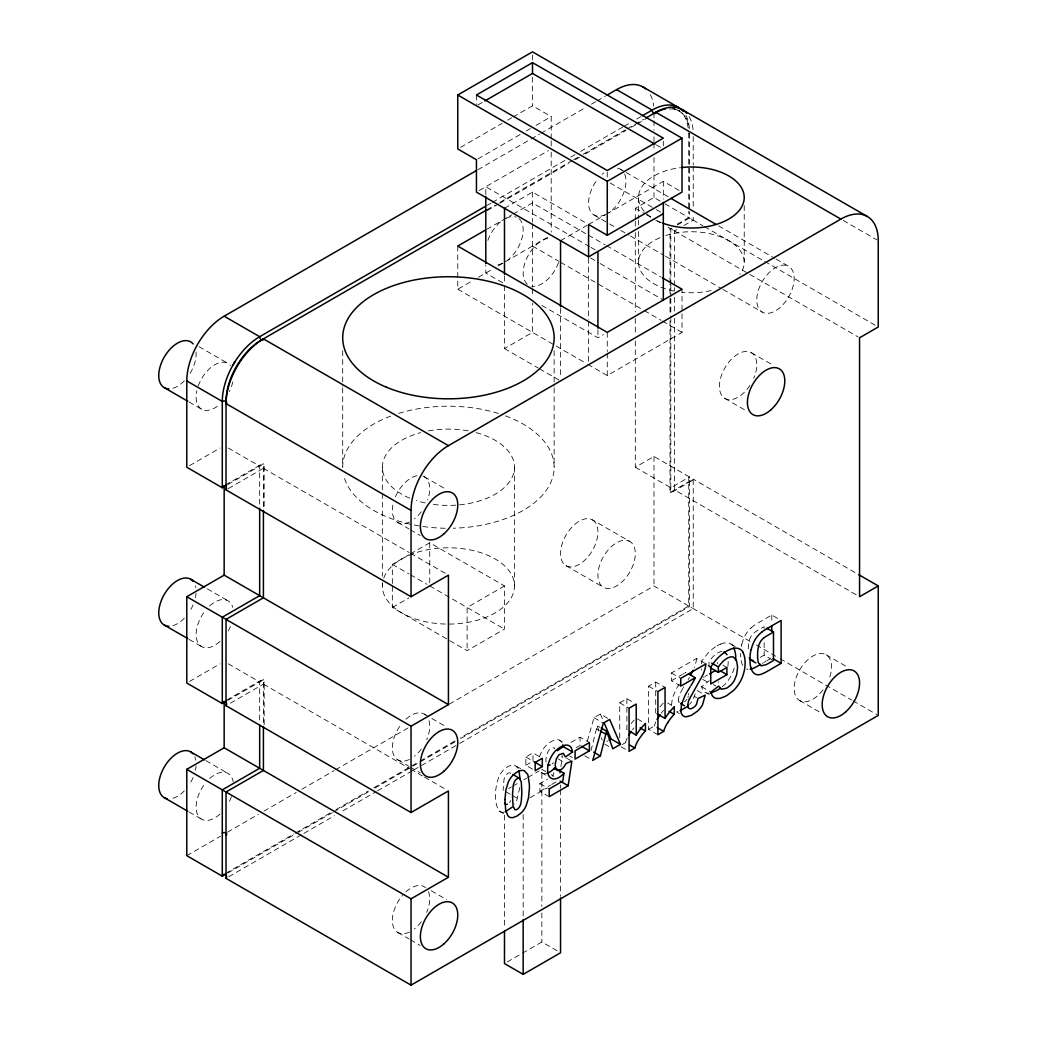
<?xml version="1.0" encoding="UTF-8"?>
<svg xmlns="http://www.w3.org/2000/svg" width="1037" height="1037" viewBox="0 0 1037 1037"><rect width="100%" height="100%" fill="white"/><g stroke="black" fill="none" stroke-linecap="round" stroke-linejoin="round"><path stroke-width="0.75" stroke-dasharray="5 3.75" d="M670.032 293.536L670.032 283.995M670.032 282.414L670.032 228.36M688.724 132.775L688.724 209.85M688.685 693.533L688.542 694.79M519.822 787.407L516.802 800.305A15.088 8.711 -60 0 1 515.558 802.755A13.624 7.868 -60 0 1 514.676 804.155M727.883 666.415L728.155 663.045A38.758 22.373 -60 0 0 728.155 661.23M553.901 772.772L552.617 776.207M560.9 766.512L562.508 755.766L561.432 756.193M264.098 682.32L263.839 683.214A5.211 4.252 -60 0 1 263.411 684.122L228.373 704.356M590.999 750.581L597.234 725.757L599.904 727.3M688.309 695.957L687.881 697.382M695.192 693.883L693.351 698.964A11.822 6.818 -60 0 1 691.835 701.492A17.37 10.033 -60 0 1 689.553 704.317M587.357 740.988L593.981 717.682L600.332 714.026L609.678 719.419M510.722 800.538L510.139 801.627A5.094 2.942 -60 0 1 509.478 802.521M689.398 677.433L688.127 679.611M682.89 688.412L680.052 693.688A11.485 6.624 -60 0 0 678.483 699.651M683.331 687.648L683.811 686.844M679.183 684.109L678.405 685.366A75.52 43.606 -60 0 0 676.513 688.594L672.443 697.771L671.457 705.419M751.008 627.929L753.51 625.868A44.189 25.51 -60 0 1 757.658 623.211L771.774 615.045L781.12 620.437M260.948 680.402L260.261 681.115A5.211 4.252 -60 0 0 259.665 681.957L259.665 723.528M260.948 464.615L260.3 465.276A5.211 4.252 -60 0 0 259.665 466.17L259.665 506.626M691.951 480.675L692.703 479.898A5.211 4.252 -60 0 0 693.234 479.12L857.223 573.798M722.258 686.779L724.863 684.407A19.638 11.342 -60 0 0 725.809 683.383A23.682 13.675 -60 0 0 733.392 670.758A32.095 18.536 -60 0 0 734.948 664.963M709.295 694.557L706.625 693.027A17.927 10.344 -60 0 1 702.593 689.579L701.634 686.701L709.243 680.713M477.85 104.983L483.462 101.756M460.532 147.358L502.064 123.377M507.599 120.188L511.747 117.79M513.134 116.987L532.512 105.8L551.204 116.585L551.204 139.243M477.837 158.946L520.755 134.175M526.29 130.973L530.438 128.575M535.973 125.373L551.204 116.585M477.85 169.731L529.713 139.788M531.113 138.971L539.525 134.123M540.925 133.306L585.775 107.42M591.388 104.18L595.588 101.756M596.988 100.939L605.401 96.091M479.224 190.51L548.43 150.559M486.729 205.598L490.929 203.174M492.342 202.371L565.217 160.281M570.83 157.054L575.029 154.617M580.642 151.389L622.693 127.11M624.093 126.294L631.092 122.249M636.705 119.022L640.905 116.585M486.884 209.824L495.064 205.106M500.003 202.254L572.23 160.554M573.591 159.776L580.409 155.835M583.131 154.267L625.881 129.586M627.242 128.795L643.588 119.359M487.118 210.589L498.33 204.12M499.73 203.304L568.406 163.652M575.418 159.607L579.618 157.183M585.231 153.943L625.881 130.481M631.481 127.24L635.694 124.816M637.094 123.999L645.494 119.151M504.488 208.294L532.512 192.117L587.175 223.668M486.833 229.281L511.747 214.892M513.134 214.089L532.512 202.902L587.007 234.362M457.758 246.067L457.758 289.219L472.989 280.431M478.524 277.229L492.756 269.024M497.903 266.042L549.817 236.073M560.55 240.662L587.175 225.288M588.575 224.485L605.193 214.892M606.58 214.089L663.33 181.319L682.022 192.117M189.551 465.652L220.013 448.062M635.305 219.637L635.305 208.307L653.984 197.51L663.55 203.032M225.366 485.083L261.531 464.2A2.826 2.307 -60 0 0 261 464.667M677.2 224.225L688.724 217.563L688.724 211.392M227.829 484.551L263.411 464.019L263.411 509.867M671.976 228.127L670.809 228.801L670.809 283.827M677.485 224.951L689.501 218.016L689.501 211.613M228.373 488.557L263.411 468.322A5.211 4.252 -60 0 0 263.813 467.48L264.111 466.443A2.826 2.307 -60 0 0 264.163 465.73L264.176 509.685M676.889 229.605L674.543 230.966L674.543 285.992M683.889 225.56L693.234 220.168L693.234 214.776M504.488 285.681L504.488 348.562L532.512 332.384L532.512 303.361M541.858 305.409L597.921 337.777L603.495 334.562M587.707 364.246L607.267 375.537L682.022 332.384L682.022 289.219M189.551 681.439L220.013 663.861M392.349 583.533L392.349 564.361L408.967 554.769M410.354 553.965L429.733 542.779L504.488 585.931L504.488 629.096L467.104 650.679L392.349 607.513L392.349 585.14M226.584 700.169L261.531 680A2.826 2.307 -60 0 0 261 680.466M227.829 700.351L263.411 679.805L263.411 725.122M392.349 607.513L408.967 597.921M635.305 341.017L635.305 467.259L653.984 456.461L689.501 476.968L689.501 606.438L460.519 738.642M670.032 320.835L670.032 490.345A2.826 2.307 -60 0 1 670.174 489.645L670.369 488.686A5.211 4.252 -60 0 1 670.809 487.753L689.501 476.968A5.211 4.252 -60 0 0 689.087 477.811L688.814 478.744A2.826 2.307 -60 0 0 688.749 479.561L688.724 605.997L460.648 737.67M504.488 585.931L467.104 607.513L467.104 650.679M186.79 855.681L220.453 836.237M227.479 832.18L258.343 814.369M263.955 811.128L296.219 792.488M301.832 789.261L334.108 770.621M335.508 769.817L409.861 726.885M449.151 704.201L653.984 585.944L690.02 606.736M225.56 873.4L294.041 833.865M295.441 833.048L330.375 812.878M335.975 809.651L368.187 791.05M373.8 787.809L418.624 761.936M420.024 761.119L455.036 740.911M227.907 872.934L296.647 833.242M298.06 832.439L332.242 812.697M333.616 811.906L369.613 791.127M375.005 788.016L455.191 741.714M228.814 876.732L302.506 834.176M303.893 833.372L334.484 815.717M342.832 810.895L376.198 791.633M377.598 790.829L412.35 770.763M413.75 769.96L458.237 744.268M459.637 743.464L693.234 608.602L693.234 479.12L670.809 492.069L670.809 319.435M532.5 769.143L525.824 765.293L525.824 757.036L532.979 752.914L542.325 758.306M619.724 737.89L619.724 702.827L626.879 698.692L633.555 702.542M657.912 734.727L648.566 729.335L648.566 686.17L655.721 682.048L665.067 687.44M680.752 686.105L671.406 680.713L671.406 672.987L696.553 658.469L705.899 663.861M671.406 680.713L682.268 674.439M683.176 673.92L684.083 673.389M684.99 672.87L685.898 672.352A17.512 10.111 -60 0 1 685.755 672.715M525.824 765.293L532.979 761.171L532.979 752.914M570.946 742.44L580.046 737.19L589.392 742.583M576.144 747.703L580.046 745.447L580.046 737.19M508.636 788.548L511.41 786.94M512.784 786.15L518.331 782.948M523.866 779.746L526.627 778.152M528.014 777.348L539.097 770.958M703.423 677.42L704.434 676.837M705.445 676.254L707.454 675.087M606.788 741.455L607.747 740.911M549.247 796.662L539.901 791.27L539.901 783.544L547.523 779.137M772.163 659.765L764.152 655.138L759.68 657.717M539.901 791.27L546.992 787.174M548.171 786.487L550.543 785.126M551.723 784.439L557.634 781.03M762.351 663.382L763.206 662.876M764.062 662.384L765.773 661.399M766.628 660.906L770.05 658.923M530.088 797.738L546.706 788.146M622.265 744.514L625.531 742.635M648.566 729.335L654.373 725.978M507.249 961.973L521.092 953.988M522.479 953.184L541.858 941.998L557.88 951.24M720.585 644.068L718.537 645.014A36.114 20.844 -60 0 0 717.124 645.792M504.06 812.14L503.502 812.23A13.65 7.881 -60 0 1 500.508 811.867L499.665 811.375A16.073 9.281 -60 0 1 498.408 810.13C493.651 799.903 495.142 787.29 498.849 776.907A15.075 8.698 -60 0 1 500.106 774.458A13.624 7.868 -60 0 1 503.502 769.96L506.497 767.471A20.623 11.9 -60 0 1 508.506 766.252L511.06 765.241A14.687 8.477 -60 0 1 514.883 765.28L518.163 768.378M677.835 711.343L676.811 711.408M709.334 693.209L706.625 693.027M669.409 108.95L674.244 109.054L679.883 111.102M675.23 109.157L672.87 108.263L679.092 110.868A50.178 28.971 -60 0 0 673.856 108.911M843.211 220.44L876.848 239.858M656.369 144.934L660.543 147.345M620.489 169.225L624.689 171.649M626.089 172.466L669.539 197.548M718.589 225.872L774.665 258.239M776.065 259.056L788.677 266.328A26.431 15.257 -60 0 1 780.304 307.276A26.431 15.257 -60 0 1 757.412 294.054A26.431 15.257 -60 0 1 788.677 266.328M664.911 203.822L690.02 218.314M691.005 218.885L691.783 219.325M692.716 219.87L703.047 225.833M704.447 226.649L763.31 260.637M764.71 261.441L876.848 326.175M610.067 182.94L654.917 208.839M656.33 209.643L660.53 212.079M635.305 208.307L644.858 213.816M646.232 214.607L654.425 219.338M655.786 220.129L661.243 223.279M668.074 227.22L671.328 229.099M672.326 229.67L673.091 230.123M674.037 230.668L858.156 336.96M594.058 215.009L608.071 223.098M609.471 223.901L615.084 227.142M620.683 230.383L629.096 235.23M630.496 236.047L664.134 255.465M665.534 256.269L721.596 288.649M722.996 289.453L762.247 312.111M588.407 235.179L605.167 244.849M606.567 245.665L661.062 277.125M589.509 246.599L485.796 186.725L485.796 194.71M590.921 247.415L597.921 251.46M590.455 257.928L598.855 262.789M600.254 263.592L663.33 300.017M751.294 352.645L773.732 365.594M532.512 246.067L559.06 261.389M560.46 262.192L642.901 309.791M644.301 310.594L661.062 320.277M662.462 321.081L682.022 332.384M724.876 398.428L747.301 411.378M502.621 282.751L485.796 273.042L485.796 265.044M457.758 289.219L586.307 363.443M504.488 348.562L538.125 367.979M539.525 368.796L559.15 380.125M635.305 467.259L670.809 487.753M674.543 318.359L674.543 489.905L858.156 595.912M592.451 519.887A26.431 15.257 -60 0 1 584.077 560.836A26.431 15.257 -60 0 1 561.186 547.614A26.431 15.257 -60 0 1 592.451 519.887L629.822 541.47A26.431 15.257 -60 0 1 621.448 582.405A26.431 15.257 -60 0 1 598.556 569.196A26.431 15.257 -60 0 1 629.822 541.47M826.048 654.762L848.473 667.711M691.005 607.306L691.783 607.76M692.716 608.304L750.697 641.773M756.31 645.014L778.735 657.964M780.135 658.767L851.61 700.04M853.023 700.843L876.848 714.61M730.929 644.094L736.27 647.179M198.961 346.656L228.036 363.443M424.263 476.735L446.688 489.671M566.021 565.671L603.404 587.253M799.618 700.532L822.043 713.482M722.893 665.145L726.898 667.452M708.077 665.417L710.747 666.96M713.339 684.576L715.673 685.924M702.736 679.352L709.412 683.202M701.634 686.701L710.98 692.107M671.406 672.987L680.752 678.379M697.201 690.525L702.542 693.61M189.149 402.019L201.606 409.213A26.431 15.257 -60 0 0 219.961 404.106M397.832 522.505L409.045 528.974M410.445 529.79L420.257 535.455M694.051 696.177L696.721 697.72M648.566 686.17L657.912 691.562M228.257 448.036L259.665 466.17M263.411 468.322L409.174 552.488M410.574 553.291L447.012 574.329M667.621 703.034L671.626 705.341M676.928 712.225L679.261 713.573M392.349 564.361L408.967 573.941M410.354 574.744L426.959 584.337M429.733 585.931L504.488 629.096M619.724 702.827L629.07 708.219M637.444 718.913L642.784 721.998M593.981 717.682L603.327 723.087M596.534 728.83L599.205 730.372M621.059 746.757L627.735 750.607M604.791 744.151L608.797 746.471M539.525 756.751A19.625 11.329 -60 0 1 541.366 752.24L542.921 749.57A15.724 9.074 -60 0 1 546.551 745.072L550.18 742.194A24.512 14.155 -60 0 1 552.228 741.053L555.625 739.835A15.477 8.944 -60 0 1 559.345 740.12L564.011 742.829M584.725 755.74L592.736 760.367M569.741 756.025L572.411 757.554M566.513 758.073L571.854 761.158M558.113 758.851L563.454 761.936M525.824 757.036L535.17 762.428M545.864 771.671L541.858 769.363L541.858 906.494M551.204 774.756L553.875 776.298M541.612 772.695L546.279 775.391M516.698 766.343L520.691 768.65M207.27 588.822L228.036 600.812M424.263 714.104L446.688 727.054M539.901 783.544L549.247 788.937M505.823 791.711L511.163 794.796M512.498 795.56L519.161 799.41M499.277 811.064L504.617 814.149M189.149 639.388L201.606 646.582M397.832 759.875L409.045 766.356M410.445 767.16L420.257 772.824M228.257 663.823L259.665 681.957M263.411 684.122L409.174 768.274M410.574 769.091L423.187 776.376M424.587 777.18L445.612 789.313M205.883 760.652L228.036 773.446M431.262 890.783L446.688 899.688M189.149 812.023L201.606 819.217M397.832 932.509L409.045 938.991M410.445 939.794L420.257 945.459M678.496 110.311L682.929 113.992L686.222 119.203L685.976 118.425L688.309 128.147M510.71 773.356L510.126 772.915A5.107 2.955 -60 0 0 505.525 775.585L504.436 778.022A13.637 7.881 -60 0 0 503.956 779.954L503.256 787.679A135.523 78.242 -60 0 0 503.217 790.311M600.332 714.026L603.015 720.261M598.932 731.085L597.234 725.757M601.343 737.644L602.251 740.107M678.807 701.647L678.561 699.612M546.11 762.234L545.903 760.16A22.827 13.183 -60 0 1 545.916 758.656L548.171 751.177A6.585 3.798 -60 0 1 554.302 748.118M771.774 615.045L771.774 620.398M764.152 628.409L764.152 626.633L758.54 629.874A43.554 25.147 -60 0 0 755.04 632.064L754.184 632.751A10.137 5.859 -60 0 0 750.944 636.433L749.868 638.753A16.436 9.489 -60 0 0 749.012 641.734L748.533 644.47A50.593 29.205 -60 0 0 748.26 650.666M764.152 642.668L764.152 655.138M744.229 205.598L744.229 262.244M717.552 662.513L717.552 663.861M709.01 666.985L709.01 661.58A22.762 13.144 -60 0 1 713.028 656.706A17.979 10.383 -60 0 1 717.384 653.09A17.655 10.189 -60 0 1 718.822 652.325L720.948 651.586A12.975 7.492 -60 0 1 721.921 651.43M701.401 663.693L702.023 660.556L708.154 652.986A34.506 19.923 -60 0 1 717.124 645.766M701.401 669.008L701.401 670.071M693.234 136.547L693.234 164.87M693.234 166.218L693.234 208.035M689.501 133.293L689.501 210.018M674.543 287.612L674.543 290.84M674.543 297.321L674.543 311.878M670.809 284.371L670.809 296.776M670.809 298.397L670.809 318.359M670.032 298.358L670.032 314.405M663.33 141.252L663.33 145.867M663.33 181.319L663.33 199.13M655.721 682.048L655.721 713.054M653.984 112.8L653.984 119.19M653.984 120.785L653.984 130.377M653.984 136.767L653.984 141.563M653.984 143.158L653.984 151.156M653.984 157.546L653.984 197.51M653.984 456.461L653.984 585.944M638.507 197.51L638.507 218.548M638.507 220.168L638.507 225.029M638.507 231.497L638.507 262.244M635.305 221.244L635.305 226.105M635.305 232.573L635.305 311.878M635.305 318.359L635.305 334.536M626.879 698.692L626.879 729.698A35.206 20.325 -60 0 1 627.359 728.881M607.267 172.077L607.267 178.247M607.267 332.384L607.267 351.556M607.267 353.163L607.267 375.537M597.921 329.779L597.921 337.777M588.575 258.343L588.575 319.603M588.575 321.224L588.575 361.524M560.55 308.378L560.55 377.714M560.55 784.996L560.55 788.211M560.55 789.831L560.55 896.318M554.134 350.726L554.134 386.321M554.134 387.942L554.134 467.246M551.204 140.863L551.204 148.952M551.204 152.154L551.204 232.081M541.858 912.949L541.858 941.998M532.512 55.026L532.512 61.364M532.512 77.244L532.512 105.8M532.512 192.117L532.512 222.087M532.512 223.681L532.512 287.236M532.512 288.843L532.512 296.906M523.167 814.641L523.167 917.888M514.495 467.246L514.495 585.931M504.488 276.011L504.488 284.073M504.488 815.147L504.488 928.076M476.45 95.002L476.45 104.257M429.733 542.779L429.733 582.742M382.342 467.246L382.342 576.313M382.342 582.729L382.342 585.931M342.703 350.726L342.703 386.321M342.703 387.942L342.703 467.246A105.722 61.04 0 0 1 391.325 415.876M264.176 724.578L264.176 681.516A2.826 2.307 -60 0 1 264.046 682.229M650.368 94.756A52.861 30.514 -60 0 1 653.712 106.15M262.892 679.585A2.826 2.307 -60 0 1 263.463 679.663A2.826 2.307 -60 0 1 263.852 680.142M262.892 463.798A2.826 2.307 -60 0 1 263.463 463.876A2.826 2.307 -60 0 1 263.852 464.343M670.719 492.186A2.826 2.307 -60 0 1 670.369 491.732M671.315 492.277A2.826 2.307 -60 0 1 670.758 492.212M689.061 480.948A2.826 2.307 -60 0 0 689.398 481.388A2.826 2.307 -60 0 0 690.007 481.492M691.912 480.624A2.826 2.307 -60 0 1 691.368 481.064L672.689 491.875A2.826 2.307 -60 0 0 673.22 491.408L674.011 490.695A5.211 4.252 -60 0 0 674.543 489.905M685.898 115.327A52.822 30.501 -60 0 1 689.385 128.588M681.97 112.968A50.178 28.971 -60 0 1 689.099 128.069M689.67 133.942A2.644 1.53 0 0 1 689.061 133.514M518.993 218.69A26.431 15.257 -60 0 1 507.884 259.924M502.802 263.126A26.431 15.257 -60 0 1 495.906 264.798M487.883 240.338A26.431 15.257 -60 0 1 502.802 220.142M506.16 218.211A26.431 15.257 -60 0 1 516.257 217.122M558.463 262.581A26.431 15.257 -60 0 1 531.631 286.212M527.353 284.229A26.431 15.257 -60 0 1 527.366 256.995A26.431 15.257 -60 0 1 550.44 238.121M196.058 352.062A26.431 15.257 -60 0 1 189.227 374.707M184.327 380.838A26.431 15.257 -60 0 1 170.561 388.784M198.223 385.997A26.431 15.257 -60 0 1 230.46 365.491M232.781 381.888A26.431 15.257 -60 0 1 229.333 391.558M201.606 409.213A26.431 15.257 -60 0 1 196.849 390.768M194.813 756.777A26.431 15.257 -60 0 1 195.824 760.225M196.058 765.941A26.431 15.257 -60 0 1 195.41 770.322M193.089 777.53A26.431 15.257 -60 0 1 189.227 784.711M184.327 790.842A26.431 15.257 -60 0 1 172.298 798.464M209.681 778.554A26.431 15.257 -60 0 1 233.195 781.794M231.42 796.662A26.431 15.257 -60 0 1 228.036 803.96M219.961 814.11A26.431 15.257 -60 0 1 197.821 815.121A26.431 15.257 -60 0 1 204.587 784.179M195.41 585.814A26.431 15.257 -60 0 1 195.824 587.59M196.058 593.32A26.431 15.257 -60 0 1 195.41 597.688M193.089 604.895A26.431 15.257 -60 0 1 189.227 612.076M184.327 618.208A26.431 15.257 -60 0 1 172.298 625.829M209.681 605.919A26.431 15.257 -60 0 1 232.781 607.384M230.46 626.478A26.431 15.257 -60 0 1 228.036 631.326M219.961 641.475A26.431 15.257 -60 0 1 197.821 642.486A26.431 15.257 -60 0 1 204.587 611.545M505.512 415.876A105.722 61.04 0 0 1 550.504 483.125A105.722 61.04 0 0 1 453.104 528.222M445.301 528.261A105.722 61.04 0 0 1 343.584 475.115M398.636 413.4A105.722 61.04 0 0 1 499.717 413.88M665.715 235.568A52.861 30.514 0 0 1 726.859 239.638A52.861 30.514 0 0 1 739.874 274.364M711.136 290.554A52.861 30.514 0 0 1 681.866 292.265M674.076 291.086A52.861 30.514 0 0 1 638.986 266.34A52.861 30.514 0 0 1 661.412 237.097M661.412 222.657A52.861 30.514 0 0 1 657.497 220.946M650.782 217.057A52.861 30.514 0 0 1 680.531 167.644M383.755 578.115A66.07 38.149 0 0 1 490.177 556.376A66.07 38.149 0 0 1 474.687 620.943A66.07 38.149 0 0 1 382.51 583.3M476.139 432.623A66.07 38.149 0 0 1 510.71 479.975A66.07 38.149 0 0 1 432.26 504.241M425.248 502.971A66.07 38.149 0 0 1 416.355 500.599M409.732 498.175A66.07 38.149 0 0 1 420.698 432.623M428.372 430.899A66.07 38.149 0 0 1 468.465 430.899M689.112 116.546A52.822 30.501 -60 0 1 693.131 130.74M405.895 891.846A26.431 15.257 -60 0 1 425.546 887.646M428.424 891.651A26.431 15.257 -60 0 1 426.687 912.404M421.268 921.776A26.431 15.257 -60 0 1 414.45 928.88M409.369 932.082A26.431 15.257 -60 0 1 392.699 924.369A26.431 15.257 -60 0 1 402.46 895.411M405.895 719.211A26.431 15.257 -60 0 1 425.546 715.011M429.007 720.676A26.431 15.257 -60 0 1 426.687 739.77M421.268 749.142A26.431 15.257 -60 0 1 414.45 756.245M409.369 759.447A26.431 15.257 -60 0 1 392.906 752.681A26.431 15.257 -60 0 1 400.813 724.837M422.824 476.061A26.431 15.257 -60 0 1 427.646 499.938M421.268 511.772A26.431 15.257 -60 0 1 414.45 518.876M409.369 522.078A26.431 15.257 -60 0 1 393.075 504.047M395.395 496.84A26.431 15.257 -60 0 1 417.924 475.581M749.868 385.492A26.431 15.257 -60 0 1 720.028 391.545A26.431 15.257 -60 0 1 741.04 352.528A26.431 15.257 -60 0 1 753.73 378.311M823.067 689.812A26.431 15.257 -60 0 1 794.498 692.379A26.431 15.257 -60 0 1 816.417 654.399A26.431 15.257 -60 0 1 828.485 680.428M545.812 773.498A14.907 8.607 -60 0 1 543.362 773.433L542.468 773.135A17.772 10.266 -60 0 1 541.21 772.422A16.203 9.359 -60 0 1 540.16 771.385M559.345 740.12A15.62 9.022 -60 0 1 562.158 742.842M554.38 748.001A9.281 5.354 -60 0 1 554.847 748.429M553.538 762.701A8.97 5.185 -60 0 1 552.099 763.932M625.454 742.648A19.068 11.005 -60 0 1 627.255 737.929M632.427 729.802A30.475 17.59 -60 0 1 633.931 727.909M631.144 723.567A35.206 20.325 -60 0 1 634.164 720.106M654.282 725.991A19.068 11.005 -60 0 1 655.825 721.869M661.269 713.158A30.475 17.59 -60 0 1 663.511 710.397M659.986 706.923A35.206 20.325 -60 0 1 663.641 702.788M696.579 658.456A24.694 14.259 -60 0 1 694.336 667.517M679.274 702.645A6.066 3.5 -60 0 1 678.768 701.686M687.012 699.223A7.285 4.2 -60 0 1 684.329 701.945M718.719 681.84A19.962 11.524 -60 0 1 718.135 682.229M720.572 644.158A23.942 13.818 -60 0 1 733.859 646.919M747.949 669.332A17.81 10.279 -60 0 1 746.601 669.008M742.712 665.43A23.294 13.455 -60 0 1 741.611 662.552L741.014 660.012A49.517 28.582 -60 0 1 740.651 653.388M741.235 646.582A35.439 20.455 -60 0 1 741.675 644.301M741.831 644.262A23.644 13.65 -60 0 1 745.681 634.372A19.172 11.07 -60 0 1 751.034 628.007M617.495 168.15A26.431 15.257 -60 0 1 621.772 170.133M624.65 174.138A26.431 15.257 -60 0 1 608.952 212.637M605.595 214.581A26.431 15.257 -60 0 1 589.133 207.815A26.431 15.257 -60 0 1 597.04 179.958M602.121 174.333A26.431 15.257 -60 0 1 603.871 172.855"/><path stroke-width="1.5" d="M554.419 769.337L554.639 767.873L563.985 773.265L562.806 781.107L549.247 788.937L549.247 796.662L568.159 785.748L571.854 761.158L566.124 763.478L563.558 767.354A8.892 5.133 -60 0 1 560.693 769.817A9.255 5.341 -60 0 1 560.097 770.115A7.155 4.135 -60 0 1 556.739 770.141A6.818 3.941 -60 0 1 556.247 769.597L555.249 765.565A22.827 13.183 -60 0 1 555.262 764.049L556.376 758.682L559.086 754.69L563.298 753.316L565.398 756.971L572.541 751.981L571.711 748.688A15.62 9.022 -60 0 0 568.276 745.357A15.477 8.944 -60 0 0 564.971 745.24L561.561 746.446A24.512 14.155 -60 0 0 559.526 747.599L555.897 750.464A15.724 9.074 -60 0 0 552.267 754.975L550.751 757.658A19.625 11.329 -60 0 0 547.614 769.648A24.045 13.883 -60 0 0 547.679 771.165L548.262 774.393A16.294 9.411 -60 0 0 550.945 778.1A17.772 10.266 -60 0 0 551.814 778.541L552.708 778.826A14.907 8.607 -60 0 0 556.765 778.489L557.893 778.022A17.538 10.124 -60 0 0 559.384 777.219A16.32 9.424 -60 0 0 563.972 773.252M559.967 772.669L560.434 769.597M226.74 488.051L226.481 488.945A5.211 4.252 -60 0 1 226.027 489.905L411.041 596.729L448.425 575.146L448.425 704.616L411.041 726.198L225.509 619.089M226.727 703.903L226.468 704.771A5.211 4.252 -60 0 1 226.027 705.704L411.041 812.515L448.425 790.933L448.425 877.25L411.041 898.833L225.509 791.724M226.74 876.472L226.442 877.483A5.211 4.252 -60 0 1 226.027 878.339L411.041 985.15L878.248 715.413L878.248 585.931L858.623 574.615M606.58 731.15L612.802 748.779L620.424 744.385L609.678 719.419L603.327 723.087L592.736 760.367L600.345 755.973L606.58 731.15L601.24 728.065M690.188 686.818L687.751 690.759A66.692 38.499 -60 0 0 685.353 694.881L681.452 704.343L680.946 711.926A13.364 7.713 -60 0 0 682.852 715.556L683.94 716.282A14.168 8.179 -60 0 0 686.157 716.8L691.342 715.374L697.357 711.239A17.37 10.033 -60 0 0 701.181 706.897A11.822 6.818 -60 0 0 702.697 704.356L705.212 695.153L698.057 698.497L696.488 704.304A6.728 3.889 -60 0 1 693.934 707.156L693.403 707.545A10.992 6.352 -60 0 1 692.288 708.193L691.757 708.44A6.235 3.604 -60 0 1 688.062 707.13M689.385 699.081L702.866 674.893A23.397 13.507 -60 0 0 703.695 672.909A24.694 14.259 -60 0 0 705.925 663.849L680.752 678.379L680.752 686.105L695.244 677.744L688.568 673.881M693.196 670.226L690.525 675.411M233.234 364.596L234.958 361.744M690.94 685.613L693.494 681.361A17.292 9.981 -60 0 0 695.244 677.744M667.815 722.478L668.217 721.869A30.475 17.59 -60 0 1 674.257 714.26M512.161 807.24L505.239 811.802M223.577 701.984L222.864 702.71A5.211 4.252 -60 0 0 222.294 703.54L186.79 683.046L186.79 596.729L224.161 575.146L260.183 595.938M763.53 638.144L764.386 637.483A43.554 25.147 -60 0 1 767.886 635.292L773.498 632.026L773.498 660.53L768.015 663.667A66.77 38.55 -60 0 1 765.902 664.782L761.015 665.832L758.345 662.682A14.635 8.452 -60 0 1 758.164 662.073L757.658 658.301A50.593 29.205 -60 0 1 757.866 649.875L758.345 647.127A16.436 9.489 -60 0 1 759.201 644.146L760.315 641.838A10.137 5.859 -60 0 1 763.53 638.183M762.078 631.857L760.354 633.322A19.172 11.07 -60 0 0 755.027 639.751A23.644 13.65 -60 0 0 751.177 649.655M686.935 706.78L680.103 710.786M720.534 688.101L718.045 689.735A43.437 25.082 -60 0 1 715.711 691.044L710.591 693.001M557.387 750.645L563.208 746.588L562.871 744.799M588.575 256.852L476.45 192.117L476.45 159.75L457.758 148.952L457.758 95.002L532.512 51.85L682.022 138.167L682.022 192.117L607.267 235.269L588.575 224.485L588.575 256.852L663.33 213.7M532.512 62.635L476.45 95.002L607.267 170.535L663.33 138.167L532.512 62.635L532.512 73.433L654.982 144.13M484.862 100.939L532.512 73.433M226.442 485.355L222.294 487.753L186.79 467.246L186.79 380.929A52.861 30.514 -60 0 1 224.161 316.194L476.45 170.535M606.801 95.274L616.613 89.61A52.861 30.514 -60 0 1 645.636 88.819M224.161 316.194L259.665 336.701L485.329 206.415M642.305 115.781L652.117 110.116A52.822 30.501 -60 0 1 683.189 111.361M486.379 210.122L261.544 339.929A50.178 28.971 -60 0 0 226.04 401.423L226.027 489.905M645.818 118.075L655.864 112.268A52.822 30.501 -60 0 1 686.753 113.318M485.446 230.084L457.758 246.067L607.267 332.384L682.022 289.219L662.462 277.929M457.758 95.002L607.267 181.319L682.022 138.167M411.041 596.729L411.041 510.411A52.861 30.514 -60 0 1 448.425 445.664L840.864 219.092A52.861 30.514 -60 0 1 878.248 240.675L878.248 326.992L859.556 337.777L859.556 596.729L878.248 585.931M226.442 701.142L222.294 703.54L222.294 617.222L259.665 595.64L259.665 508.247M226.507 873.75L222.294 876.174L186.79 855.681L186.79 769.363L224.161 747.781L260.183 768.573M766.991 628.591L781.12 620.437L781.12 663.33L767.406 671.25A65.292 37.695 -60 0 1 764.23 672.961L760.977 674.322A15.918 9.19 -60 0 1 760.328 674.504A17.81 10.279 -60 0 1 755.014 673.985A23.294 13.455 -60 0 1 750.957 667.958M542.325 766.563L535.17 770.685L535.17 762.428L542.325 758.306L542.325 766.563L534.314 761.936M709.477 673.92L715.53 670.421M710.345 667.763L718.356 672.391L726.898 667.452L726.898 674.646L710.747 683.979L710.747 666.96L715.426 660.634A43.528 25.134 -60 0 1 717.5 658.378A34.506 19.923 -60 0 1 725.9 651.495A36.114 20.844 -60 0 1 727.883 650.419L729.931 649.473M589.392 750.84L575.081 759.097L575.081 750.84L589.392 742.583L589.392 750.84L581.381 746.225M609.173 740.081L611.078 738.992L620.424 744.385M760.627 664.367L758.06 665.845A59.627 34.428 -60 0 1 753.977 668.022L751.631 668.93A15.918 9.19 -60 0 1 750.581 669.202A17.81 10.279 -60 0 1 750.179 669.28M645.416 730.916A30.475 17.59 -60 0 0 639.427 738.564L638.973 739.135A18.718 10.811 -60 0 0 634.813 748.04L629.07 751.371L629.07 708.219L636.225 704.084L636.225 735.09L629.55 731.241M667.841 722.504A18.718 10.811 -60 0 0 663.654 731.383L657.912 734.727L657.912 691.562L665.067 687.44L665.067 718.447L657.056 713.819M504.488 931.304L504.488 963.567L523.167 974.365L560.55 952.783L560.55 897.925M753.368 660.53L750.801 660.025L749.194 657.821M724.124 651.742L727.028 654.762M519.472 778.307L521.287 781.872L521.792 791.322A135.86 78.436 -60 0 1 521.741 794.899L521.222 801.679A18.07 10.435 -60 0 1 520.976 803.001A13.637 7.881 -60 0 1 520.574 804.582L519.485 807.019A5.094 2.942 -60 0 1 514.87 809.703L513.069 806.099L512.563 796.649A135.523 78.242 -60 0 1 512.602 793.072L513.289 785.346A13.637 7.881 -60 0 1 513.769 783.415L514.87 780.978A5.107 2.955 -60 0 1 519.472 778.294L512.797 774.458M643.044 86.991L678.548 107.498M867.295 216.474L682.281 109.65L683.889 110.7M616.613 89.61L652.117 110.116A2.644 1.53 60 0 0 654.503 113.564M840.864 219.092L655.864 112.268A2.644 1.53 60 0 1 655.164 113.551M670.939 198.365L715.789 224.251M766.823 628.176L773.498 632.026M259.665 336.701A2.644 1.53 60 0 0 261.544 339.929A2.644 1.53 60 0 0 263.411 338.853L448.425 445.664M773.109 658.702L781.12 663.33M751.138 660.219L755.804 662.915M711.68 663.123L718.356 666.972L718.356 672.391M720.222 670.796L726.898 674.646M186.79 380.929L222.294 401.436A2.644 1.53 0 0 1 226.584 401.902M263.411 338.853A52.822 30.501 -60 0 0 238.691 363.909L236.98 366.748A52.796 30.475 -60 0 0 226.04 403.587L411.041 510.411M164.222 387.631L187.762 401.228M681.037 703.786L684.55 705.808M668.956 711.265L674.296 714.35L674.296 706.884M657.043 727.52L663.706 731.383M640.114 727.909L645.455 730.994L645.455 723.541M629.537 744.942L634.877 748.027M600.54 731.137L605.88 734.222M593.67 752.123L600.345 755.973M563.208 746.588L572.541 751.981M261.13 596.482L261.894 596.936M262.892 597.506L448.425 704.616M560.149 781.12L568.159 785.748M190.652 579.229L204.496 587.227M186.79 596.729L222.812 617.521M223.746 618.065L224.523 618.506M164.222 625.013L187.762 638.598M261.13 769.117L261.894 769.571M262.892 770.141L448.425 877.25M190.652 751.864L204.496 759.862M186.79 769.363L222.812 790.155M223.746 790.7L224.523 791.14M164.222 797.647L187.762 811.232M504.513 803.182L505.537 804.284A5.094 2.942 -60 0 0 507.352 804.181M604.364 723.385L611.078 738.992M688.153 707.04L687.907 705.004M750.905 667.997L750.775 667.517A44.513 25.692 -60 0 1 750.01 659.428A35.439 20.455 -60 0 1 751.021 649.693M518.993 770.685L520.004 778.67M771.774 625.765L771.774 631.131M663.33 202.371L663.33 300.017M607.267 181.319L607.267 235.269M597.921 251.46L597.921 328.185M560.55 240.662L560.55 306.771M523.167 919.508L523.167 974.365M504.488 208.294L504.488 274.403M485.796 196.317L485.796 263.45M411.041 726.198L411.041 812.515M411.041 898.833L411.041 985.15M263.411 510.411L263.411 597.805L226.027 619.387L226.027 705.704M263.411 726.47L263.411 770.439L226.027 792.022L226.027 878.339M259.665 725.122L259.665 768.274L222.294 789.857L222.294 876.174A5.211 4.252 -60 0 1 222.825 875.397L223.577 874.619A2.826 2.307 -60 0 1 224.161 874.23M224.161 486.133L224.161 575.146M224.161 701.427L224.161 747.781M226.753 402.823A2.644 1.53 0 0 1 226.027 403.587M259.639 336.727A52.809 30.488 -60 0 0 222.294 401.423L222.294 487.753A5.211 4.252 -60 0 1 222.825 486.962L223.577 486.197A2.826 2.307 -60 0 1 224.161 485.796M226.753 834.409A2.644 1.53 0 0 1 226.027 835.174M222.294 833.022A2.644 1.53 0 0 1 226.584 833.489M223.616 702.049A2.826 2.307 -60 0 1 224.161 701.595M225.522 701.168A2.826 2.307 -60 0 1 226.079 701.245M226.131 701.271A2.826 2.307 -60 0 1 226.468 701.725M225.522 485.381A2.826 2.307 -60 0 1 226.079 485.459M226.131 485.472A2.826 2.307 -60 0 1 226.468 485.925M225.522 873.802A2.826 2.307 -60 0 1 226.079 873.88M226.131 873.906A2.826 2.307 -60 0 1 226.468 874.36M653.984 113.37A50.178 28.971 -60 0 1 665.482 108.937M168.862 388.875A26.431 15.257 -60 0 1 163.574 358.296A26.431 15.257 -60 0 1 193.089 343.908M167.216 798.723A26.431 15.257 -60 0 1 164.222 767.121A26.431 15.257 -60 0 1 193.089 753.912M168.862 626.244A26.431 15.257 -60 0 1 163.574 595.666A26.431 15.257 -60 0 1 193.089 581.277M681.866 167.488A52.861 30.514 0 0 1 743.218 203.421A52.861 30.514 0 0 1 662.824 223.188M554.639 767.86A16.32 9.424 -60 0 1 549.727 772.034A17.538 10.124 -60 0 1 548.547 772.63L547.419 773.083A14.907 8.607 -60 0 1 546.875 773.265M550.193 764.969A7.078 4.083 -60 0 1 547.601 764.865M631.261 731.409A30.475 17.59 -60 0 0 630.081 733.172A19.068 11.005 -60 0 0 628.889 734.948M636.199 735.077A35.206 20.325 -60 0 1 645.455 723.554M660.102 714.752A30.475 17.59 -60 0 0 658.923 716.528A19.068 11.005 -60 0 0 657.017 719.497M665.041 718.434A35.206 20.325 -60 0 1 674.296 706.897M681.905 703.229A6.066 3.5 -60 0 1 680.79 703.384M687.829 705.043A11.485 6.624 -60 0 1 689.436 699.094M733.69 647.931A32.095 18.536 -60 0 1 735.648 659.947M743.023 652.532A33.404 19.288 -60 0 1 745.084 663.667A30.514 17.616 -60 0 1 742.764 676.15A23.682 13.675 -60 0 1 735.609 688.27A20.04 11.576 -60 0 1 733.716 690.292L727.391 695.14A43.437 25.082 -60 0 1 725.057 696.436L719.937 698.394L715.958 698.419A17.927 10.344 -60 0 1 711.926 694.971L710.98 692.107L718.589 686.105L721.519 689.294L726.483 688.205A19.962 11.524 -60 0 0 728.065 687.233L730.761 685.055A13.131 7.583 -60 0 0 734.274 680.557L736.594 674.957L737.501 668.437A38.758 22.373 -60 0 0 737.463 665.728L736.374 660.154L733.457 657.134A12.975 7.492 -60 0 0 730.294 656.978L728.168 657.73A17.94 10.357 -60 0 0 722.374 662.086A22.762 13.144 -60 0 0 718.343 666.96M729.918 649.551A23.942 13.818 -60 0 1 743.205 652.312M762.065 631.831A41.013 23.682 -60 0 1 766.991 628.616M504.954 799.54L505.654 810.027L507.754 815.523A16.073 9.281 -60 0 0 509.011 816.767L509.854 817.26A13.65 7.881 -60 0 0 512.848 817.623L517.178 815.976L521.494 812.645A13.559 7.829 -60 0 0 524.476 808.86L524.903 808.147A15.088 8.711 -60 0 0 526.148 805.697L528.481 797.997L529.388 788.522A86.667 50.035 -60 0 0 529.35 784.063L527.807 774.47L524.216 770.672A14.687 8.477 -60 0 0 520.405 770.634L517.852 771.645A20.623 11.9 -60 0 0 515.843 772.863L512.848 775.365A13.559 7.829 -60 0 0 509.88 779.137L509.452 779.85A15.075 8.698 -60 0 0 508.195 782.3L505.875 790.013L504.954 799.54M386.386 387.203A105.722 61.04 0 0 0 553.577 344.077A105.722 61.04 0 0 0 405.298 282.051A105.722 61.04 0 0 0 386.386 387.203M443.914 943.864A26.431 15.257 -60 0 0 452.288 902.916A26.431 15.257 -60 0 0 421.022 930.643A26.431 15.257 -60 0 0 443.914 943.864M443.914 771.23A26.431 15.257 -60 0 0 452.288 730.281A26.431 15.257 -60 0 0 421.022 758.008A26.431 15.257 -60 0 0 443.914 771.23M443.914 533.848A26.431 15.257 -60 0 0 452.288 492.912A26.431 15.257 -60 0 0 421.022 520.639A26.431 15.257 -60 0 0 443.914 533.848M770.958 409.771A26.431 15.257 -60 0 0 779.331 368.835A26.431 15.257 -60 0 0 748.066 396.562A26.431 15.257 -60 0 0 770.958 409.771M845.712 711.888A26.431 15.257 -60 0 0 854.086 670.939A26.431 15.257 -60 0 0 822.821 698.666A26.431 15.257 -60 0 0 845.712 711.888"/></g></svg>
